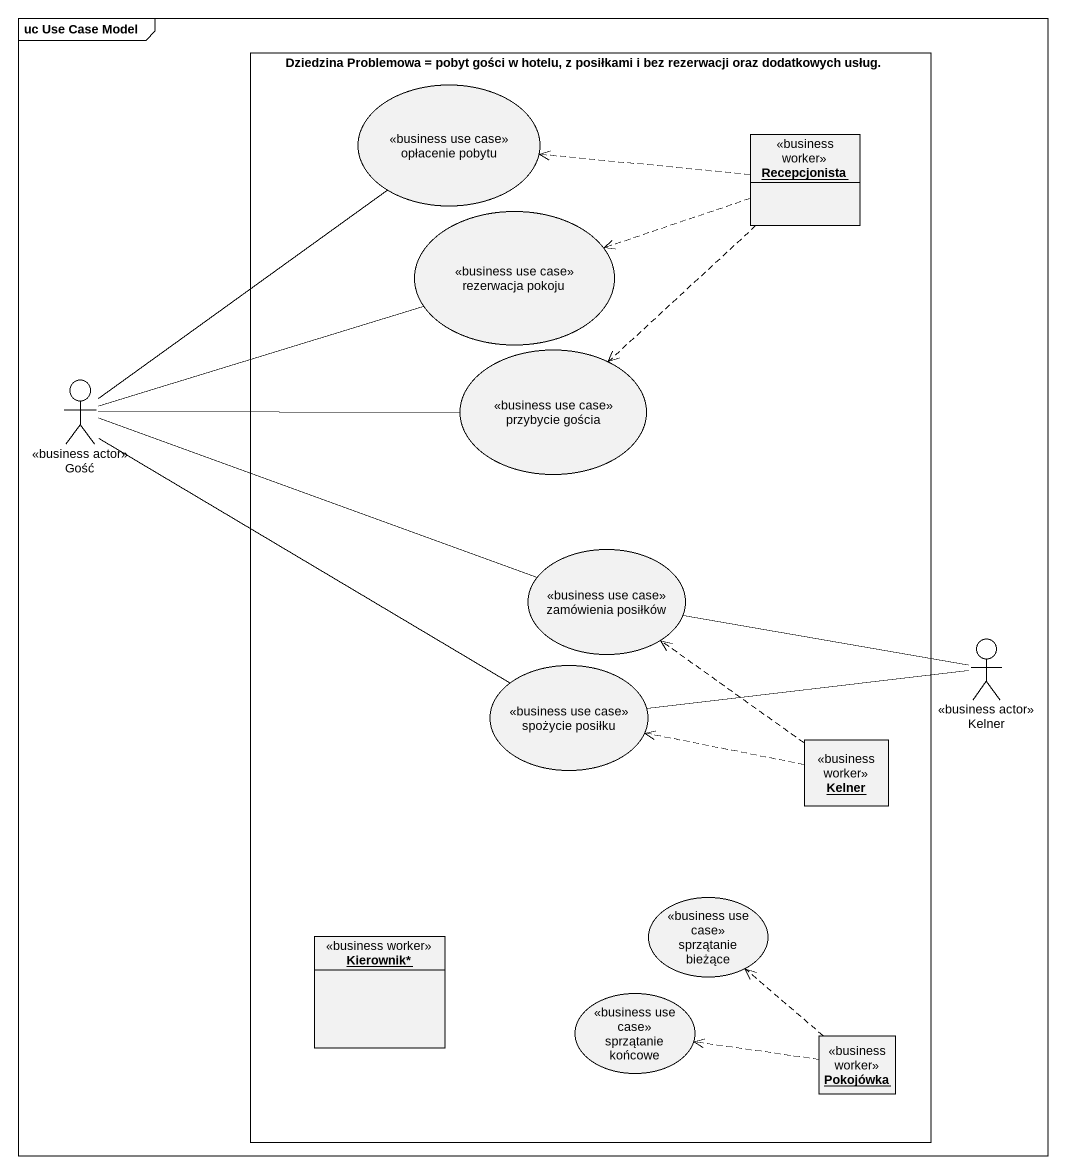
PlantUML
@startuml
mainframe uc Use Case Model
allowmixing
hide circle
hide empty members
rectangle "Dziedzina Problemowa = pobyt gości w hotelu, z posiłkami i bez rezerwacji oraz dodatkowych usług." as Dziedzina_Problemowa_pobyt {
  usecase "opłacenie pobytu" as opłacenie_pobytu <<business use case>>
  object Recepcjonista <<business worker>>
  usecase "rezerwacja pokoju" as rezerwacja_pokoju <<business use case>>
  usecase "przybycie gościa" as przybycie_gościa <<business use case>>
  usecase "zamówienia posiłków" as zamówienia_posiłków <<business use case>>
  usecase "spożycie posiłku" as spożycie_posiłku <<business use case>>
  object "Kelner" as Kelner_2 <<business worker>>
  object "Kierownik*" as Kierownik <<business worker>>
  usecase "sprzątanie bieżące" as sprzątanie_bieżące <<business use case>>
  usecase "sprzątanie końcowe" as sprzątanie_końcowe <<business use case>>
  object Pokojówka <<business worker>>
}
actor Gość <<business actor>>
actor Kelner <<business actor>>
Recepcjonista .left.> opłacenie_pobytu
Recepcjonista .left.> rezerwacja_pokoju
Recepcjonista ..> przybycie_gościa
Gość -up- opłacenie_pobytu
Gość -right- rezerwacja_pokoju
Gość -right- przybycie_gościa
Gość -right- zamówienia_posiłków
Gość -right- spożycie_posiłku
Kelner -left- zamówienia_posiłków
Kelner -left- spożycie_posiłku
Kelner_2 .up.> zamówienia_posiłków
Kelner_2 .left.> spożycie_posiłku
Pokojówka .up.> sprzątanie_bieżące
Pokojówka .left.> sprzątanie_końcowe
@enduml
